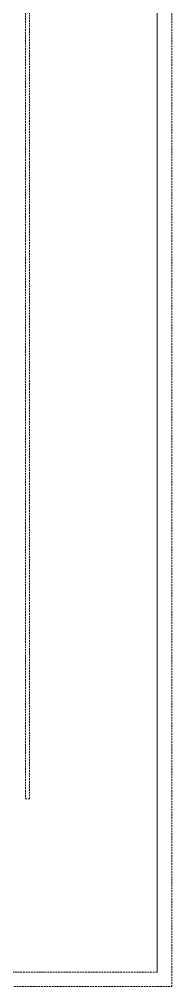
# Model space of a CAD drawing. Header units: millimetres. Extents: x -18512 to 101824, y -95768 to 52898.
# Drawn here: x 52683 to 53211, y -90005 to -86656 of the extents above; entities that cross this region are included whole.
import ezdxf

# ---------------------------------------------------------------- set-up
doc = ezdxf.new("R2010")
doc.units = ezdxf.units.MM
doc.header["$LTSCALE"] = 25
doc.linetypes.add('HIDDEN', pattern=[0.375, 0.25, -0.125])
doc.layers.add('A-DETL-MBND', color=5, linetype='HIDDEN', lineweight=9)

msp = doc.modelspace()

# ---------------------------------------------------------------- linework, layer by layer
at = {"layer": 'A-DETL-MBND', "color": 1}
for p, q in [((53211.4, -90005.4), (53211.4, -84205.4)), ((53161.4, -84255.4), (53161.4, -89955.4)), ((53161.4, -89955.4), (53161.4, -84255.4)), ((52704.4, -84805.4), (52704.4, -89355.4)), ((52718.5, -89355.4), (52718.5, -84805.4)), ((52704.4, -89355.4), (52718.5, -89355.4)), ((53161.4, -89955.4), (47361.4, -89955.4)), ((47361.4, -89955.4), (53161.4, -89955.4)), ((47311.4, -90005.4), (53211.4, -90005.4))]:
    msp.add_line(p, q, dxfattribs=at)

doc.saveas('drawing.dxf')
